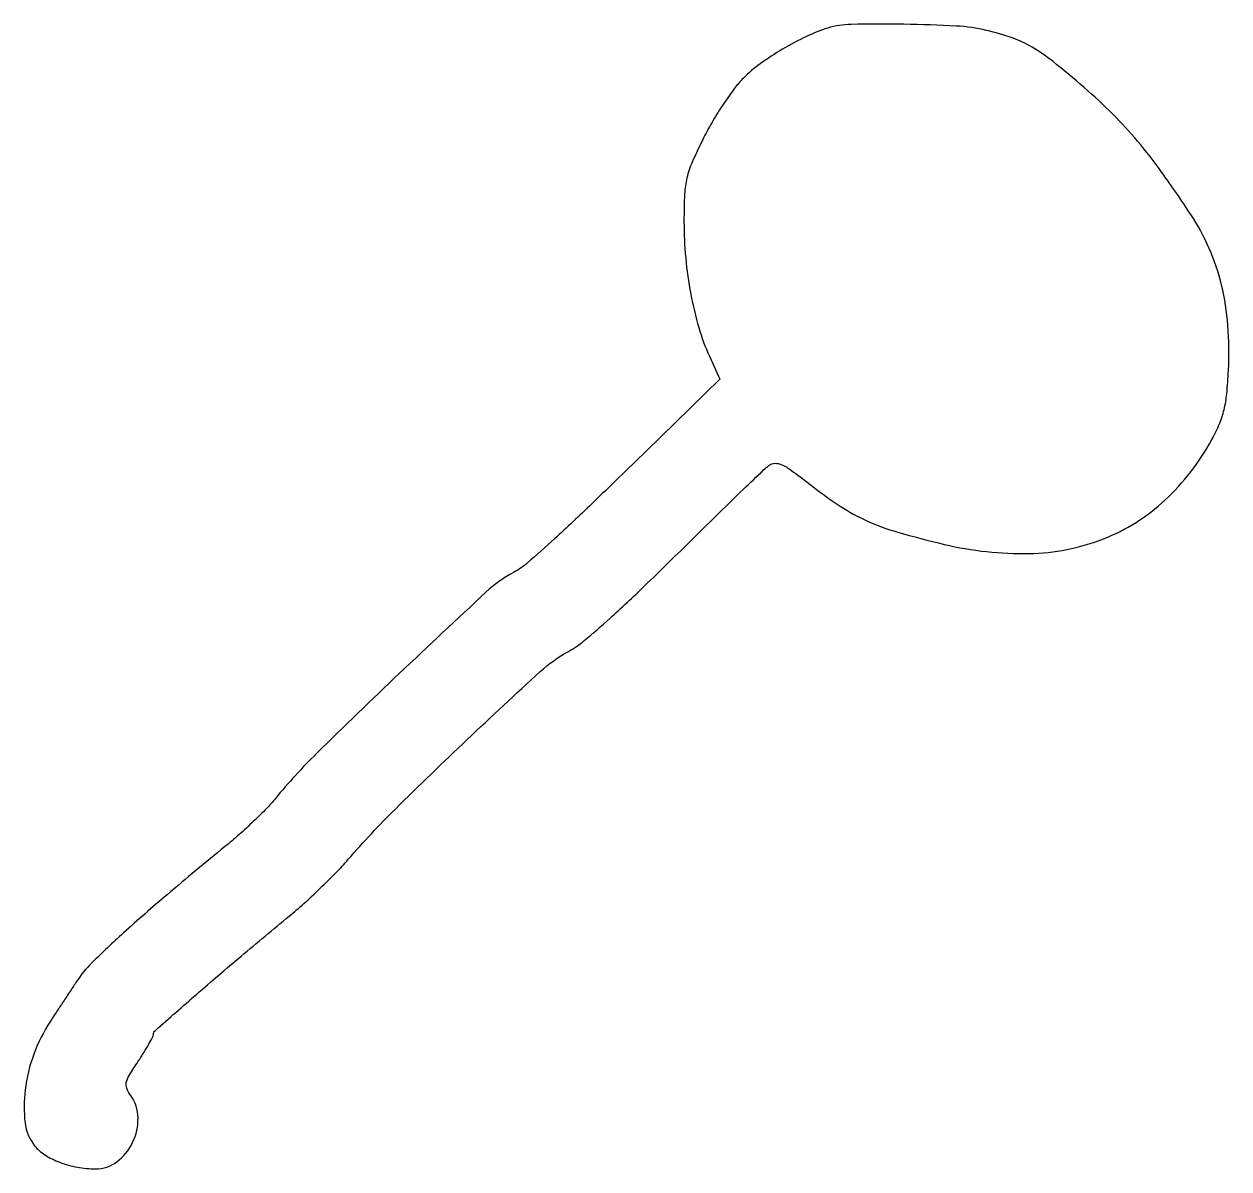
# Model space of a CAD drawing. Extents: x 0 to 243, y 0 to 231.
import ezdxf

# ---------------------------------------------------------------- set-up
doc = ezdxf.new("R2010")
doc.units = 0

msp = doc.modelspace()

# ---------------------------------------------------------------- linework, layer by layer
msp.add_lwpolyline([(162, 230.062875, 0.0372), (157.717863, 228.395097, 0.022231), (152.894314, 225.820909, 0.022284), (148.361347, 222.855994, 0.040422), (144.988295, 219.988295, 0.035315), (143.195026, 217.922092, 0.014), (141.021674, 214.853194, 0.013774), (138.851481, 211.39671, 0.016809), (137.022447, 208.044644, 0.011288), (134.653214, 203.054908, 0.047), (133.585449, 199.904686, 0.04698), (133.124578, 196.609824, 0.011271), (133, 191.08425, 0.023142), (133.341774, 183.704072, 0.023431), (134.364151, 176.417868, 0.024587), (135.984754, 169.661737, 0.035171), (138.125533, 163.885065), (140.215352, 159.27013), (125.357676, 144.752894, -0.001961), (114.399175, 134.129169, -0.006005), (106.856935, 127.046909, -0.006772), (101.460374, 122.232941, -0.055401), (98.74745, 120.360279, 0.063556), (93.069195, 116.302905, 0.002903), (75.633134, 99.956002, 0.004671), (58.933857, 83.817656, 0.026527), (50.599935, 74.69222, -0.021979), (48.815769, 72.702579, -0.008639), (46.193429, 70.11584, -0.008531), (43.258161, 67.412852, -0.010536), (40.428677, 65, 0.004133), (28.738305, 55.286781, 0.008963), (19.954588, 47.590979, 0.010216), (13.605855, 41.582919, 0.052055), (10.520232, 37.832945, 0.00026), (9.245929, 35.904709, 0.000172), (7.782757, 33.686518, 0.000173), (6.361368, 31.528437, 0.000335), (5.226792, 29.80201, 0.057433), (1.890766, 23.168971, 0.056396), (0.125303, 15.910153, 0.062328), (0.115948, 9.300097, 0.136701), (2.045486, 4.669303, 0.087033), (4.097376, 2.83062, 0.048565), (7.112069, 1.337102, 0.045128), (10.659809, 0.34483, 0.045169), (14.326923, 0.005577, 0.162551), (18.615183, 1.428138, 0.120845), (21.803938, 5.310041, 0.117488), (22.889119, 10.321421, 0.148671), (21.424006, 14.805034, -0.055948), (20.633715, 16.254293, -0.151569), (20.53356, 17.407856, -0.083111), (21.098963, 18.823098, -0.009775), (22.924006, 21.698985, 0.006866), (24.102426, 23.532264, 0.009726), (25.096427, 25.197632, 0.006271), (25.879821, 26.611, 0.124025), (26, 27.088045, -0.215836), (26.390007, 27.949438, -0.00084), (34.675747, 35.19928, -0.004319), (43.693328, 42.926663, -0.003607), (53.398187, 50.979726, 0.01243), (56.342345, 53.511805, 0.007829), (59.658665, 56.606276, 0.007859), (62.826686, 59.753979, 0.014276), (65.299842, 62.439005, -0.018304), (74.794278, 72.581678, -0.006243), (89.282594, 86.611058, -0.003976), (104.013428, 100.303107, -0.060321), (109.678924, 104.351339, 0.04868), (112.899364, 106.541383, 0.010378), (118.017585, 110.987546, 0.008139), (124.991124, 117.51383, 0.002876), (134.773076, 127.081234, -0.001471), (140.154627, 132.374438, -0.002102), (144.962585, 137.036345, -0.001141), (149.054458, 140.952739, -0.031974), (150.184661, 141.899452, -0.153921), (151.358885, 142.29891, -0.114164), (152.709242, 142.018312, -0.04971), (154.654431, 140.87451, -0.00792), (158.184661, 138.208938, 0.019762), (164.525948, 133.652502, 0.040489), (169.886478, 130.705885, 0.035258), (176.109302, 128.42604, 0.011743), (185.5, 125.955949, 0.062925), (202.614197, 124.0997, 0.089125), (217.609645, 127.068063, 0.09472), (229.980731, 134.860019, 0.080448), (239.451579, 147.080966, 0.024281), (240.995531, 150.275646, 0.041374), (241.924731, 153.08961, 0.034771), (242.471582, 156.339154, 0.012289), (242.814328, 161.049812, 0.030583), (242.69571, 170.109056, 0.040825), (241.419449, 178.232001, 0.043449), (238.93412, 185.625287, 0.043084), (235.202946, 192.5, 0.009485), (229.396866, 200.944327, 0.019399), (224.468507, 207.293145, 0.022126), (219.514939, 212.684153, 0.017337), (213.695961, 218.091466, 0.009764), (207.427644, 223.313019, 0.036372), (203.198727, 226.220516, 0.04749), (199.197034, 228.078521, 0.02624), (194.023345, 229.607267, 0.04544), (187.968666, 230.485363, 0.009745), (177.351344, 230.843475, 0.008337), (166.733919, 230.817493, 0.06959)], format="xyb", close=True)

doc.saveas('drawing.dxf')
